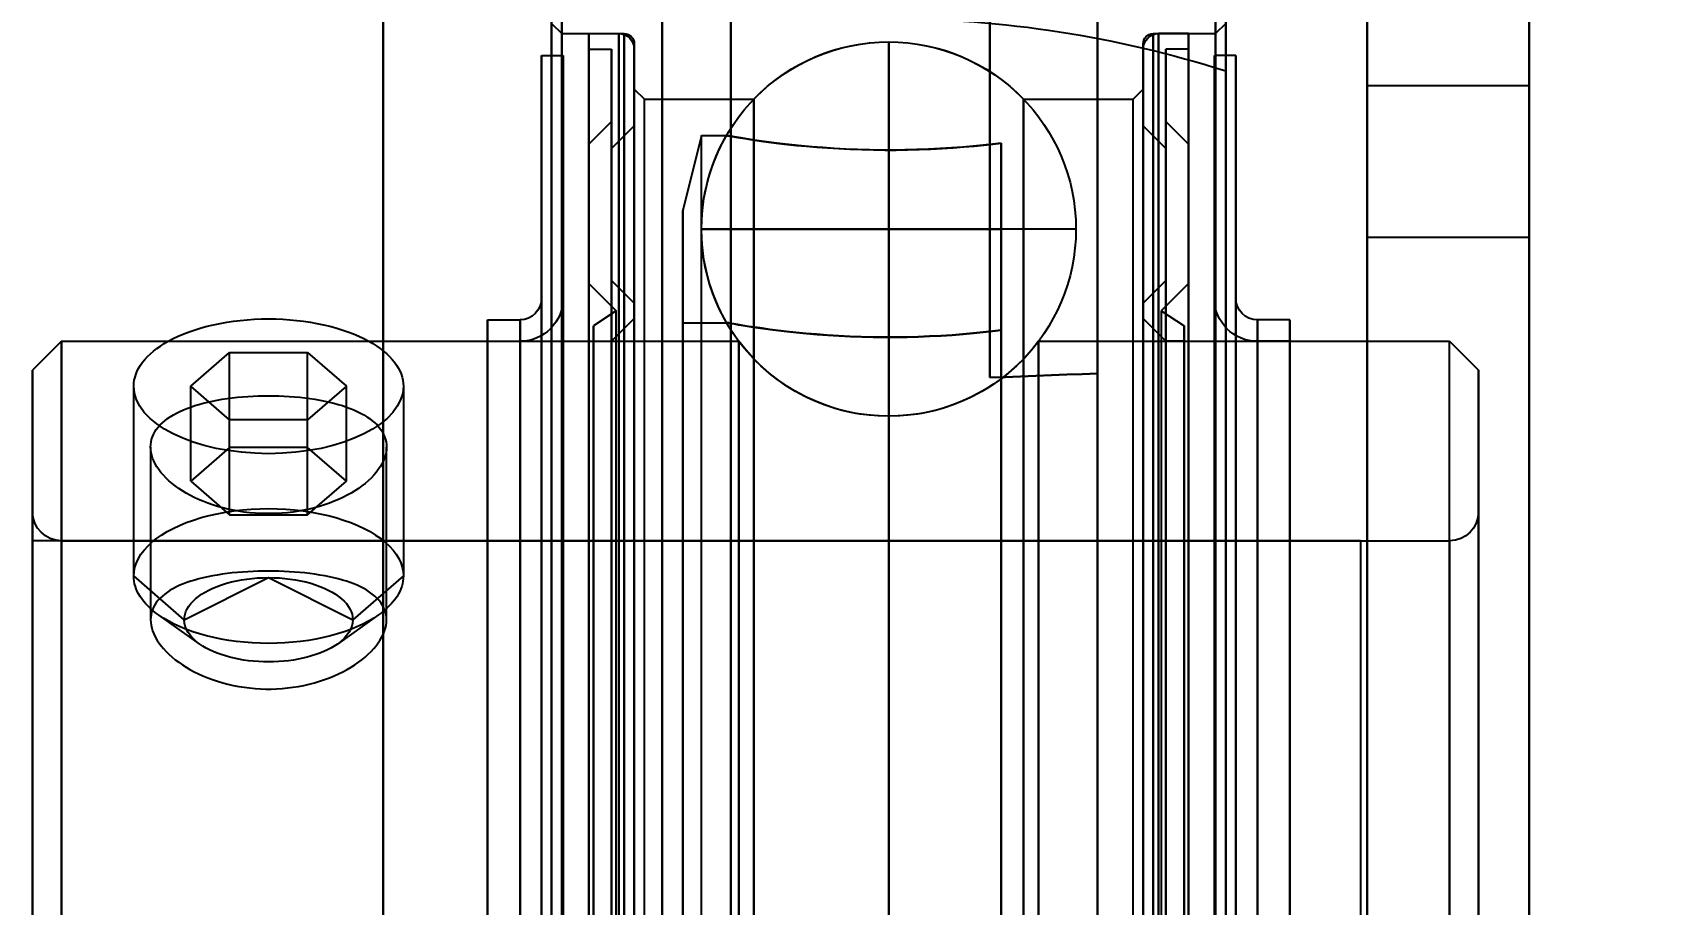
# Model space of a CAD drawing. Header units: millimetres. Extents: x -5505 to 394412, y -8522 to 584759.
# Drawn here: x 31457.89 to 31506.3, y -2891 to -2865.13 of the extents above; entities that cross this region are included whole.
import ezdxf

# ---------------------------------------------------------------- set-up
doc = ezdxf.new("R2010")
doc.units = ezdxf.units.MM
doc.linetypes.add('CEN', pattern=[62, 60, -1, 0, -1])
doc.layers.add('MAIN-1', color=7, linetype='Continuous')
doc.layers.add('지시선', color=1, linetype='CEN', lineweight=20)
doc.styles.get("Standard").update_dxf_attribs({"font": 'arial.ttf'})
doc.dimstyles.new('COAD', dxfattribs={"dimtxt": 100, "dimasz": 100, "dimexe": 1.25, "dimexo": 0.625, "dimtad": 1, "dimtxsty": 'Standard', "dimcen": 0, "dimclrd": 161, "dimclre": 161, "dimclrt": 6, "dimadec": 0, "dimazin": 0, "dimtfac": 1, "dimtmove": 0, "dimatfit": 3, "dimfxl": 0, "dimlwd": 5, "dimarcsym": 0})
doc.dimstyles.new('양쪽화살표지름', dxfattribs={"dimtxt": 3.5, "dimasz": 3.5, "dimexe": 2, "dimexo": 1.5, "dimgap": 0.8, "dimtad": 1, "dimdsep": 46, "dimtxsty": 'Standard', "dimcen": 0, "dimclrd": 1, "dimclre": 1, "dimclrt": 2, "dimazin": 2, "dimtfac": 1, "dimtmove": 0, "dimatfit": 1, "dimfxl": 0, "dimlwd": 25, "dimlwe": 25, "dimarcsym": 0})

# ---------------------------------------------------------------- blocks, each defined once
blk = doc.blocks.new('Shaft_Bearing_C!')
for q in [(37.6, -52.5), (77, -87.5)]:
    blk.add_line((77, -52.5), q)
blk = doc.blocks.new('Bearing_ucf207')
at = {"layer": 'MAIN-1'}
for p, q in [((0, -46), (0, 46)), ((0, 46), (0, -46)), ((0, 31), (0, 46)), ((0, 46), (0, 31)), ((4.8, 46), (4.8, 31)), ((4.8, 31), (4.8, 46)), ((12.8, -46), (12.8, 46)), ((12.8, 46), (12.8, -46)), ((34, 0), (34, 44.889)), ((34, 44.889), (34, 0)), ((16, 22.341), (16, 40.019)), ((16, 40.019), (16, 22.341)), ((34, -39.583), (34, 39.583)), ((34, 39.583), (34, -39.583)), ((4.8, 0), (4.8, 38.88)), ((9, 0), (9, 38.88)), ((9, 38.88), (9, 0)), ((12.8, 37.161), (12.8, 22.464)), ((12.8, 22.464), (12.8, 37.161)), ((16, 37.161), (16, 22.341)), ((16, 22.341), (16, 37.161)), ((23.68, 0), (23.68, 36)), ((23.68, 36), (23.68, 2.392)), ((25.72, 0), (25.72, 36)), ((25.72, 36), (25.72, 2.392)), ((23.68, 35.695), (23.68, 2.392)), ((23.68, 3.499), (23.68, 35.695)), ((25.72, 35.367), (25.72, 2.392)), ((25.72, 3.467), (25.72, 35.367)), ((9, 35.339), (9, 31.443)), ((9, 31.443), (9, 35.339)), ((9.3, 0), (9.3, 34.669)), ((9.3, 34.669), (9.3, 0)), ((28.7, 0), (28.7, 34.669)), ((28.7, 34.669), (28.7, 0)), ((29, 34.583), (29, -34.583)), ((9, 0), (9, 34.369)), ((9, 34.369), (9, 0)), ((29, -34.369), (29, 34.369)), ((29, 0), (29, 34.369)), ((29, 34.369), (29, 0)), ((9, 0), (9, 32.85)), ((9, 32.85), (9.3, 32.55)), ((9.3, 0), (9.3, 32.55)), ((11.15, 32.55), (9.3, 32.55)), ((10.102, 0), (10.102, 32.55)), ((10.102, 32.55), (10.102, 0)), ((10.102, 32.55), (10.993, 32.55)), ((10.993, 0), (10.993, 32.55)), ((10.993, 32.55), (10.993, 0)), ((11.15, 32.55), (11.15, 0)), ((11.15, 0), (11.15, 32.55)), ((26.85, 0), (26.85, 32.55)), ((26.85, 32.55), (26.85, 0)), ((28.7, 32.55), (26.85, 32.55)), ((27.007, 32.55), (27.007, 0)), ((27.007, 0), (27.007, 32.55)), ((27.897, 32.55), (27.007, 32.55)), ((27.897, 0), (27.897, 32.55)), ((27.897, 32.55), (27.897, 0)), ((29, 32.85), (28.7, 32.55)), ((28.7, 0), (28.7, 32.55)), ((29, 0), (29, 32.85)), ((10.102, 32.093), (10.102, 0)), ((10.102, 32.093), (10.776, 32.093)), ((10.776, 0), (10.776, 32.093)), ((10.776, 32.093), (10.776, 0)), ((11.45, -32.25), (11.45, 32.25)), ((11.45, 32.25), (11.45, 0)), ((11.45, -32.094), (11.45, 32.093)), ((11.45, 32.093), (11.45, -32.094)), ((19, 32.305), (19, -32.305)), ((19, -32.305), (19, 32.305)), ((26.55, -32.25), (26.55, 32.25)), ((26.55, 32.25), (26.55, -32.25)), ((26.55, 32.093), (26.55, -32.094)), ((26.55, -32.094), (26.55, 32.093)), ((27.224, 0), (27.224, 32.093)), ((27.224, 32.093), (27.224, 0)), ((27.897, 32.093), (27.224, 32.093)), ((27.897, 0), (27.897, 32.093)), ((8.7, 0), (8.7, 31.899)), ((8.7, 31.899), (8.7, 0)), ((8.7, 31.899), (9.338, 31.899)), ((9.338, 0), (9.338, 31.899)), ((9.338, 31.899), (9.338, 0)), ((28.662, 0), (28.662, 31.899)), ((28.662, 31.899), (28.662, 0)), ((29.3, 31.899), (28.662, 31.899)), ((29.3, 0), (29.3, 31.899)), ((29.3, 31.899), (29.3, 0)), ((0, 26.5), (0, 31)), ((0, 26.5), (0, 31)), ((0, 31), (4.8, 31)), ((0, 31), (4.8, 31)), ((4.8, 31), (4.8, 26.5)), ((4.8, 26.5), (4.8, 31)), ((9, 31.443), (9, -31.443)), ((9, -31.443), (9, 31.443)), ((11.45, 0), (11.45, 30.9)), ((11.45, 30.9), (11.75, 30.6)), ((11.75, 0), (11.75, 30.6)), ((14.996, 30.6), (11.75, 30.6)), ((14.996, 30.6), (14.996, 0)), ((14.996, 0), (14.996, 30.6)), ((23.004, 30.6), (23.004, 0)), ((23.004, 0), (23.004, 30.6)), ((26.25, 30.6), (23.004, 30.6)), ((26.55, 30.9), (26.25, 30.6)), ((26.25, 0), (26.25, 30.6)), ((26.55, 0), (26.55, 30.9)), ((10.776, 29.946), (10.102, 29.272)), ((10.776, 29.946), (10.776, 0)), ((11.45, 29.811), (10.776, 29.137)), ((11.45, 29.811), (11.45, 0)), ((26.55, 0), (26.55, 29.811)), ((26.55, 29.811), (27.224, 29.137)), ((27.224, 0), (27.224, 29.946)), ((27.224, 29.946), (27.897, 29.272)), ((10.102, 0), (10.102, 29.272)), ((10.102, 29.272), (10.102, 0)), ((10.776, 0), (10.776, 29.137)), ((10.776, 29.137), (10.776, 0)), ((15.667, 29.303), (15.667, 26.75)), ((15.667, 29.303), (15.921, 29.272)), ((15.913, 29.273), (15.667, 29.303)), ((15.667, 26.75), (15.667, 29.303)), ((15.667, 3.638), (15.667, 29.303)), ((15.667, 29.303), (15.667, 3.638)), ((16.181, 29.243), (15.913, 29.273)), ((15.921, 29.272), (16.196, 29.242)), ((16.467, 29.215), (16.181, 29.243)), ((16.196, 29.242), (16.491, 29.213)), ((16.77, 29.188), (16.467, 29.215)), ((16.491, 29.213), (16.804, 29.185)), ((17.087, 29.163), (16.77, 29.188)), ((16.804, 29.185), (17.132, 29.16)), ((17.415, 29.142), (17.087, 29.163)), ((17.132, 29.16), (17.47, 29.139)), ((17.751, 29.124), (17.415, 29.142)), ((17.47, 29.139), (17.818, 29.121)), ((18.093, 29.11), (17.751, 29.124)), ((17.818, 29.121), (18.17, 29.108)), ((18.437, 29.101), (18.093, 29.11)), ((18.17, 29.108), (18.522, 29.099)), ((18.778, 29.096), (18.437, 29.101)), ((18.522, 29.099), (18.872, 29.095)), ((19.115, 29.095), (18.778, 29.096)), ((18.872, 29.095), (19.218, 29.096)), ((19.455, 29.099), (19.115, 29.095)), ((19.218, 29.096), (19.569, 29.101)), ((19.798, 29.107), (19.455, 29.099)), ((19.569, 29.101), (19.922, 29.111)), ((20.141, 29.119), (19.798, 29.107)), ((19.922, 29.111), (20.273, 29.125)), ((20.48, 29.136), (20.141, 29.119)), ((20.273, 29.125), (20.619, 29.144)), ((20.811, 29.156), (20.48, 29.136)), ((20.619, 29.144), (20.955, 29.166)), ((21.132, 29.18), (20.811, 29.156)), ((20.955, 29.166), (21.279, 29.192)), ((21.439, 29.206), (21.132, 29.18)), ((21.279, 29.192), (21.587, 29.22)), ((21.731, 29.234), (21.439, 29.206)), ((21.587, 29.22), (21.878, 29.25)), ((22.004, 29.264), (21.731, 29.234)), ((21.878, 29.25), (22.148, 29.28)), ((22.258, 29.293), (22.004, 29.264)), ((22.148, 29.28), (22.395, 29.31)), ((22.491, 29.323), (22.258, 29.293)), ((22.395, 29.31), (22.627, 29.341)), ((22.711, 29.352), (22.491, 29.323)), ((22.627, 29.341), (22.844, 29.371)), ((22.916, 29.382), (22.711, 29.352)), ((22.844, 29.371), (23.043, 29.4)), ((23.103, 29.41), (22.916, 29.382)), ((23.043, 29.4), (23.221, 29.428)), ((23.27, 29.436), (23.103, 29.41)), ((23.221, 29.428), (23.378, 29.453)), ((23.417, 29.46), (23.27, 29.436)), ((23.378, 29.453), (23.511, 29.475)), ((23.54, 29.48), (23.417, 29.46)), ((23.511, 29.475), (23.62, 29.494)), ((23.641, 29.497), (23.54, 29.48)), ((23.62, 29.494), (23.703, 29.508)), ((23.718, 29.511), (23.641, 29.497)), ((23.703, 29.508), (23.762, 29.519)), ((23.772, 29.52), (23.718, 29.511)), ((23.762, 29.519), (23.797, 29.525)), ((23.802, 29.526), (23.772, 29.52)), ((23.797, 29.525), (23.811, 29.527)), ((23.811, 29.527), (23.802, 29.526)), ((24.555, 29.528), (23.811, 29.528)), ((24.555, 0), (24.555, 29.528)), ((24.555, 29.528), (25.11, 27.305)), ((27.224, 0), (27.224, 29.137)), ((27.224, 29.137), (27.224, 0)), ((27.897, 0), (27.897, 29.272)), ((25.11, 0), (25.11, 27.305)), ((25.11, 27.305), (25.11, 0.811)), ((13.445, 26.75), (19, 26.75)), ((15.667, 26.75), (19, 26.75)), ((19, 26.75), (15.667, 26.75)), ((15.667, 23.748), (15.667, 26.75)), ((15.667, 26.75), (15.667, 23.748)), ((19, 26.75), (24.555, 26.75)), ((24.555, 26.75), (19, 26.75)), ((0, 26.5), (0, -26.5)), ((0, -26.5), (0, 26.5)), ((0, 26.5), (4.8, 26.5)), ((0, 26.5), (4.8, 26.5)), ((4.8, 26.5), (4.8, -26.5)), ((4.8, -26.5), (4.8, 26.5)), ((10.776, 25.224), (10.776, 0)), ((10.776, 25.224), (11.45, 24.55)), ((27.224, 25.224), (26.55, 24.55)), ((27.224, 0), (27.224, 25.224)), ((8.7, 24.696), (8.7, -24.696)), ((8.7, 0), (8.7, 24.696)), ((9.338, -24.696), (9.338, 24.696)), ((9.338, 24.696), (9.338, -24.696)), ((10.102, 25.13), (10.911, 24.322)), ((10.102, 25.13), (10.102, 0)), ((27.897, 25.13), (27.089, 24.322)), ((27.897, 0), (27.897, 25.13)), ((28.662, 24.696), (28.662, -24.696)), ((28.662, -24.696), (28.662, 24.696)), ((29.3, -24.696), (29.3, 24.696)), ((29.3, 24.696), (29.3, 0)), ((10.911, 24.322), (10.237, 23.876)), ((10.911, 24.322), (10.911, 0)), ((11.45, 0), (11.45, 24.55)), ((11.45, 24.55), (11.45, 0)), ((26.55, 0), (26.55, 24.55)), ((27.089, 0), (27.089, 24.322)), ((27.089, 24.322), (27.763, 23.876)), ((7.1, 0), (7.1, 24.058)), ((7.1, 24.058), (7.1, 0)), ((7.1, 24.058), (8.062, 24.058)), ((8.062, 0), (8.062, 24.058)), ((8.062, 24.058), (8.062, 0)), ((10.237, 0), (10.237, 23.876)), ((10.237, 23.876), (10.237, 0)), ((11.45, 24.094), (10.776, 23.42)), ((11.45, 24.094), (11.45, 0)), ((15.667, 23.748), (15.667, 3.276)), ((15.667, 23.748), (15.922, 23.717)), ((15.921, 23.717), (15.667, 23.748)), ((15.667, 3.276), (15.667, 23.748)), ((22.271, 23.74), (22.011, 23.709)), ((22.03, 23.712), (22.289, 23.742)), ((22.511, 23.77), (22.271, 23.74)), ((22.289, 23.742), (22.529, 23.773)), ((22.739, 23.801), (22.511, 23.77)), ((22.529, 23.773), (22.757, 23.804)), ((22.951, 23.832), (22.739, 23.801)), ((22.757, 23.804), (22.968, 23.834)), ((23.144, 23.861), (22.951, 23.832)), ((22.968, 23.834), (23.16, 23.863)), ((23.316, 23.888), (23.144, 23.861)), ((23.16, 23.863), (23.331, 23.89)), ((23.464, 23.912), (23.316, 23.888)), ((23.331, 23.89), (23.477, 23.915)), ((23.587, 23.933), (23.464, 23.912)), ((23.477, 23.915), (23.598, 23.935)), ((23.683, 23.95), (23.587, 23.933)), ((23.598, 23.935), (23.692, 23.951)), ((23.753, 23.962), (23.683, 23.95)), ((23.692, 23.951), (23.758, 23.963)), ((23.795, 23.97), (23.753, 23.962)), ((23.758, 23.963), (23.798, 23.97)), ((23.811, 23.972), (23.795, 23.97)), ((23.798, 23.97), (23.811, 23.972)), ((23.811, 23.972), (23.811, 23.972)), ((23.811, 23.972), (23.811, 23.972)), ((23.811, 23.972), (23.811, 23.972)), ((23.811, 23.972), (23.811, 23.972)), ((23.811, 23.972), (23.811, 23.972)), ((23.811, 23.972), (23.811, 23.972)), ((25.11, 23.972), (23.811, 23.972)), ((25.11, 0), (25.11, 23.972)), ((26.55, 0), (26.55, 24.094)), ((26.55, 24.094), (27.224, 23.42)), ((27.763, 0), (27.763, 23.876)), ((27.763, 23.876), (27.763, 0)), ((29.938, 0), (29.938, 24.058)), ((29.938, 24.058), (29.938, 0)), ((30.9, 24.058), (29.938, 24.058)), ((30.9, 0), (30.9, 24.058)), ((30.9, 24.058), (30.9, 0)), ((2.358, 23.42), (1.5, 22.562)), ((2.358, 0), (2.358, 23.42)), ((14.554, 23.42), (2.358, 23.42)), ((7.1, 23.42), (7.1, 0)), ((7.1, 23.42), (8.062, 23.42)), ((8.062, 0), (8.062, 23.42)), ((8.062, 23.42), (8.062, 0)), ((10.237, 23.42), (10.237, 0)), ((10.237, 23.42), (10.776, 23.42)), ((10.776, 23.42), (10.776, 0)), ((14.554, 0), (14.554, 23.42)), ((14.554, 23.42), (14.554, 0)), ((16.195, 23.687), (15.921, 23.717)), ((15.922, 23.717), (16.197, 23.687)), ((16.487, 23.658), (16.195, 23.687)), ((16.197, 23.687), (16.49, 23.658)), ((16.793, 23.631), (16.487, 23.658)), ((16.49, 23.658), (16.798, 23.631)), ((17.113, 23.606), (16.793, 23.631)), ((16.798, 23.631), (17.118, 23.606)), ((17.441, 23.585), (17.113, 23.606)), ((17.118, 23.606), (17.449, 23.585)), ((17.777, 23.568), (17.441, 23.585)), ((17.449, 23.585), (17.786, 23.567)), ((18.116, 23.555), (17.777, 23.568)), ((17.786, 23.567), (18.126, 23.554)), ((18.456, 23.545), (18.116, 23.555)), ((18.126, 23.554), (18.467, 23.545)), ((18.792, 23.541), (18.456, 23.545)), ((18.467, 23.545), (18.804, 23.541)), ((19.123, 23.54), (18.792, 23.541)), ((18.804, 23.541), (19.136, 23.54)), ((19.458, 23.544), (19.123, 23.54)), ((19.136, 23.54), (19.473, 23.544)), ((19.797, 23.552), (19.458, 23.544)), ((19.473, 23.544), (19.813, 23.552)), ((20.137, 23.564), (19.797, 23.552)), ((19.813, 23.552), (20.154, 23.565)), ((20.474, 23.581), (20.137, 23.564)), ((20.154, 23.565), (20.492, 23.582)), ((20.805, 23.601), (20.474, 23.581)), ((20.492, 23.582), (20.824, 23.602)), ((21.127, 23.624), (20.805, 23.601)), ((20.824, 23.602), (21.146, 23.626)), ((21.437, 23.651), (21.127, 23.624)), ((21.146, 23.626), (21.456, 23.653)), ((21.733, 23.679), (21.437, 23.651)), ((21.456, 23.653), (21.752, 23.681)), ((22.011, 23.709), (21.733, 23.679)), ((21.752, 23.681), (22.03, 23.712)), ((23.446, 23.42), (23.446, 0)), ((23.446, 0), (23.446, 23.42)), ((34, 23.42), (23.446, 23.42)), ((27.224, 0), (27.224, 23.42)), ((27.224, 23.42), (27.224, 0)), ((27.763, 23.42), (27.224, 23.42)), ((27.763, 0), (27.763, 23.42)), ((29.938, 23.42), (29.938, 0)), ((29.938, 0), (29.938, 23.42)), ((30.9, 23.42), (29.938, 23.42)), ((30.9, 0), (30.9, 23.42)), ((43.542, 23.42), (34, 23.42)), ((43.542, 0), (43.542, 23.42)), ((43.542, 23.42), (43.542, 0)), ((43.542, 23.42), (44.4, 22.562)), ((36.245, 23.084), (35.091, 22.084)), ((38.555, 23.084), (36.245, 23.084)), ((36.245, 20.269), (36.245, 23.084)), ((39.709, 22.084), (38.555, 23.084)), ((38.555, 20.269), (38.555, 23.084)), ((1.5, 0), (1.5, 22.562)), ((1.5, 22.562), (1.5, 0)), ((12.8, 22.464), (12.8, 0)), ((12.8, 22.464), (13.258, 22.446)), ((13.258, 22.446), (12.8, 22.464)), ((12.8, 0), (12.8, 22.464)), ((13.258, 22.446), (13.716, 22.429)), ((13.716, 22.429), (13.258, 22.446)), ((13.716, 22.429), (14.173, 22.411)), ((14.173, 22.411), (13.716, 22.429)), ((14.173, 22.411), (14.63, 22.394)), ((14.63, 22.394), (14.173, 22.411)), ((14.63, 22.394), (15.087, 22.376)), ((15.087, 22.376), (14.63, 22.394)), ((15.087, 22.376), (15.544, 22.358)), ((15.544, 22.358), (15.087, 22.376)), ((15.544, 22.358), (16, 22.341)), ((16, 22.341), (15.544, 22.358)), ((44.4, 0), (44.4, 22.562)), ((44.4, 22.562), (44.4, 0)), ((33.4, 22.084), (33.4, 16.454)), ((35.091, 22.084), (36.245, 21.084)), ((35.091, 19.269), (35.091, 22.084)), ((36.94, 21.793), (36.784, 21.784)), ((37.094, 21.8), (36.94, 21.793)), ((37.248, 21.803), (37.094, 21.8)), ((37.4, 21.805), (37.248, 21.803)), ((37.552, 21.803), (37.4, 21.805)), ((37.706, 21.8), (37.552, 21.803)), ((37.86, 21.793), (37.706, 21.8)), ((38.016, 21.784), (37.86, 21.793)), ((38.555, 21.084), (39.709, 22.084)), ((39.709, 19.269), (39.709, 22.084)), ((41.4, 16.454), (41.4, 22.084)), ((34.769, 21.338), (34.67, 21.288)), ((34.872, 21.384), (34.769, 21.338)), ((34.979, 21.428), (34.872, 21.384)), ((35.092, 21.469), (34.979, 21.428)), ((35.21, 21.509), (35.092, 21.469)), ((35.334, 21.547), (35.21, 21.509)), ((35.463, 21.582), (35.334, 21.547)), ((35.597, 21.615), (35.463, 21.582)), ((35.735, 21.646), (35.597, 21.615)), ((35.877, 21.674), (35.735, 21.646)), ((36.023, 21.699), (35.877, 21.674)), ((36.171, 21.721), (36.023, 21.699)), ((36.322, 21.741), (36.171, 21.721)), ((36.475, 21.758), (36.322, 21.741)), ((36.629, 21.773), (36.475, 21.758)), ((36.784, 21.784), (36.629, 21.773)), ((38.171, 21.773), (38.016, 21.784)), ((38.325, 21.758), (38.171, 21.773)), ((38.478, 21.741), (38.325, 21.758)), ((38.629, 21.721), (38.478, 21.741)), ((38.777, 21.699), (38.629, 21.721)), ((38.923, 21.674), (38.777, 21.699)), ((39.065, 21.646), (38.923, 21.674)), ((39.203, 21.615), (39.065, 21.646)), ((39.337, 21.582), (39.203, 21.615)), ((39.466, 21.547), (39.337, 21.582)), ((39.59, 21.509), (39.466, 21.547)), ((39.708, 21.469), (39.59, 21.509)), ((39.821, 21.428), (39.708, 21.469)), ((39.928, 21.384), (39.821, 21.428)), ((40.031, 21.338), (39.928, 21.384)), ((40.13, 21.288), (40.031, 21.338)), ((19, -21.195), (19, 21.195)), ((19, 21.195), (19, -21.195)), ((34.123, 20.869), (34.07, 20.8)), ((34.182, 20.936), (34.123, 20.869)), ((34.249, 21.001), (34.182, 20.936)), ((34.321, 21.063), (34.249, 21.001)), ((34.4, 21.124), (34.321, 21.063)), ((34.485, 21.181), (34.4, 21.124)), ((34.575, 21.236), (34.485, 21.181)), ((34.67, 21.288), (34.575, 21.236)), ((36.245, 21.084), (38.555, 21.084)), ((36.245, 18.269), (36.245, 21.084)), ((38.555, 18.269), (38.555, 21.084)), ((40.225, 21.236), (40.13, 21.288)), ((40.315, 21.181), (40.225, 21.236)), ((40.4, 21.124), (40.315, 21.181)), ((40.479, 21.063), (40.4, 21.124)), ((40.551, 21.001), (40.479, 21.063)), ((40.618, 20.936), (40.551, 21.001)), ((40.677, 20.869), (40.618, 20.936)), ((40.73, 20.8), (40.677, 20.869)), ((33.903, 20.358), (33.9, 20.282)), ((33.913, 20.433), (33.903, 20.358)), ((33.93, 20.509), (33.913, 20.433)), ((33.955, 20.583), (33.93, 20.509)), ((33.986, 20.657), (33.955, 20.583)), ((34.024, 20.729), (33.986, 20.657)), ((34.07, 20.8), (34.024, 20.729)), ((40.776, 20.729), (40.73, 20.8)), ((40.814, 20.657), (40.776, 20.729)), ((40.845, 20.583), (40.814, 20.657)), ((40.87, 20.509), (40.845, 20.583)), ((40.887, 20.433), (40.87, 20.509)), ((40.897, 20.358), (40.887, 20.433)), ((40.9, 20.282), (40.897, 20.358)), ((33.9, 20.282), (33.904, 20.202)), ((33.9, 15.155), (33.9, 20.282)), ((33.904, 20.202), (33.915, 20.121)), ((33.915, 20.121), (33.933, 20.037)), ((33.933, 20.037), (33.96, 19.953)), ((33.96, 19.953), (33.994, 19.868)), ((33.994, 19.868), (34.036, 19.782)), ((35.091, 19.269), (36.245, 20.269)), ((36.245, 20.269), (38.555, 20.269)), ((38.555, 20.269), (39.709, 19.269)), ((40.764, 19.782), (40.806, 19.868)), ((40.806, 19.868), (40.84, 19.953)), ((40.84, 19.953), (40.867, 20.037)), ((40.867, 20.037), (40.885, 20.121)), ((40.885, 20.121), (40.896, 20.202)), ((40.896, 20.202), (40.9, 20.282)), ((40.9, 20.282), (40.9, 15.155)), ((34.036, 19.782), (34.086, 19.696)), ((34.086, 19.696), (34.143, 19.611)), ((34.143, 19.611), (34.208, 19.526)), ((34.208, 19.526), (34.28, 19.442)), ((34.28, 19.442), (34.359, 19.36)), ((40.441, 19.36), (40.52, 19.442)), ((40.52, 19.442), (40.592, 19.526)), ((40.592, 19.526), (40.657, 19.611)), ((40.657, 19.611), (40.714, 19.696)), ((40.714, 19.696), (40.764, 19.782)), ((34.359, 19.36), (34.445, 19.279)), ((34.445, 19.279), (34.537, 19.201)), ((34.537, 19.201), (34.634, 19.125)), ((34.634, 19.125), (34.736, 19.052)), ((34.736, 19.052), (34.843, 18.982)), ((34.843, 18.982), (34.953, 18.915)), ((34.953, 18.915), (35.069, 18.85)), ((36.245, 18.269), (35.091, 19.269)), ((39.709, 19.269), (38.555, 18.269)), ((39.731, 18.85), (39.847, 18.915)), ((39.847, 18.915), (39.957, 18.982)), ((39.957, 18.982), (40.064, 19.052)), ((40.064, 19.052), (40.166, 19.125)), ((40.166, 19.125), (40.263, 19.201)), ((40.263, 19.201), (40.355, 19.279)), ((40.355, 19.279), (40.441, 19.36)), ((35.069, 18.85), (35.192, 18.788)), ((35.192, 18.788), (35.321, 18.728)), ((35.321, 18.728), (35.455, 18.67)), ((35.455, 18.67), (35.595, 18.616)), ((35.595, 18.616), (35.739, 18.566)), ((35.739, 18.566), (35.888, 18.519)), ((35.888, 18.519), (36.04, 18.477)), ((36.04, 18.477), (36.196, 18.438)), ((36.196, 18.438), (36.354, 18.405)), ((36.354, 18.405), (36.514, 18.376)), ((38.286, 18.376), (38.446, 18.405)), ((38.446, 18.405), (38.604, 18.438)), ((38.604, 18.438), (38.76, 18.477)), ((38.76, 18.477), (38.912, 18.519)), ((38.912, 18.519), (39.061, 18.566)), ((39.061, 18.566), (39.205, 18.616)), ((39.205, 18.616), (39.345, 18.67)), ((39.345, 18.67), (39.479, 18.728)), ((39.479, 18.728), (39.608, 18.788)), ((39.608, 18.788), (39.731, 18.85)), ((1.5, -18.358), (1.5, 18.358)), ((1.5, 18.358), (1.5, -18.358)), ((38.555, 18.269), (36.245, 18.269)), ((36.514, 18.376), (36.676, 18.352)), ((36.676, 18.352), (36.838, 18.333)), ((36.838, 18.333), (37, 18.319)), ((37, 18.319), (37.161, 18.31)), ((37.161, 18.31), (37.321, 18.305)), ((37.321, 18.305), (37.479, 18.305)), ((37.479, 18.305), (37.639, 18.31)), ((37.639, 18.31), (37.8, 18.319)), ((37.8, 18.319), (37.962, 18.333)), ((37.962, 18.333), (38.124, 18.352)), ((38.124, 18.352), (38.286, 18.376)), ((44.4, 18.358), (44.4, -18.358)), ((44.4, -18.358), (44.4, 18.358)), ((2.358, 0), (2.358, 17.5)), ((2.358, 17.5), (2.358, 0)), ((43.542, 17.5), (2.358, 17.5)), ((43.542, 0), (43.542, 17.5)), ((43.542, 0), (43.542, 17.5)), ((35.735, 16.458), (35.877, 16.483)), ((35.877, 16.483), (36.022, 16.506)), ((36.022, 16.506), (36.171, 16.526)), ((36.171, 16.526), (36.322, 16.543)), ((36.322, 16.543), (36.474, 16.559)), ((36.474, 16.559), (36.629, 16.571)), ((36.629, 16.571), (36.784, 16.581)), ((36.784, 16.581), (36.939, 16.589)), ((36.939, 16.589), (37.094, 16.595)), ((37.094, 16.595), (37.248, 16.598)), ((37.248, 16.598), (37.4, 16.599)), ((37.4, 16.599), (37.552, 16.598)), ((37.552, 16.598), (37.706, 16.595)), ((37.706, 16.595), (37.861, 16.589)), ((37.861, 16.589), (38.016, 16.581)), ((38.016, 16.581), (38.171, 16.571)), ((38.171, 16.571), (38.326, 16.559)), ((38.326, 16.559), (38.478, 16.543)), ((38.478, 16.543), (38.629, 16.526)), ((38.629, 16.526), (38.778, 16.506)), ((38.778, 16.506), (38.923, 16.483)), ((38.923, 16.483), (39.065, 16.458)), ((33.4, 16.454), (34.9, 15.155)), ((34.401, 15.977), (34.485, 16.031)), ((34.485, 16.031), (34.575, 16.083)), ((34.575, 16.083), (34.67, 16.131)), ((34.67, 16.131), (34.769, 16.177)), ((34.769, 16.177), (34.872, 16.22)), ((34.872, 16.22), (34.979, 16.26)), ((37.4, 16.405), (34.9, 15.155)), ((34.979, 16.26), (35.092, 16.299)), ((35.092, 16.299), (35.21, 16.335)), ((35.21, 16.335), (35.334, 16.369)), ((35.334, 16.369), (35.463, 16.401)), ((35.463, 16.401), (35.596, 16.431)), ((35.596, 16.431), (35.735, 16.458)), ((39.9, 15.155), (37.4, 16.405)), ((39.065, 16.458), (39.204, 16.431)), ((39.204, 16.431), (39.337, 16.401)), ((39.337, 16.401), (39.466, 16.369)), ((39.466, 16.369), (39.59, 16.335)), ((39.59, 16.335), (39.708, 16.299)), ((39.708, 16.299), (39.821, 16.26)), ((39.821, 16.26), (39.928, 16.22)), ((39.9, 15.155), (41.4, 16.454)), ((39.928, 16.22), (40.031, 16.177)), ((40.031, 16.177), (40.13, 16.131)), ((40.13, 16.131), (40.225, 16.083)), ((40.225, 16.083), (40.315, 16.031)), ((40.315, 16.031), (40.399, 15.977)), ((33.955, 15.454), (33.986, 15.526)), ((33.986, 15.526), (34.025, 15.597)), ((34.025, 15.597), (34.07, 15.666)), ((34.07, 15.666), (34.123, 15.733)), ((34.123, 15.733), (34.183, 15.797)), ((34.183, 15.797), (34.249, 15.86)), ((34.249, 15.86), (34.322, 15.919)), ((34.322, 15.919), (34.401, 15.977)), ((40.399, 15.977), (40.478, 15.919)), ((40.478, 15.919), (40.551, 15.86)), ((40.551, 15.86), (40.617, 15.797)), ((40.617, 15.797), (40.677, 15.733)), ((40.677, 15.733), (40.73, 15.666)), ((40.73, 15.666), (40.775, 15.597)), ((40.775, 15.597), (40.814, 15.526)), ((40.814, 15.526), (40.845, 15.454)), ((33.9, 15.155), (33.903, 15.231)), ((33.904, 15.075), (33.9, 15.155)), ((33.903, 15.231), (33.913, 15.306)), ((33.915, 14.993), (33.904, 15.075)), ((33.913, 15.306), (33.931, 15.381)), ((33.931, 15.381), (33.955, 15.454)), ((34.134, 15.3), (35.359, 14.434)), ((39.441, 14.434), (40.666, 15.3)), ((40.845, 15.454), (40.869, 15.381)), ((40.869, 15.381), (40.887, 15.306)), ((40.896, 15.075), (40.885, 14.993)), ((40.887, 15.306), (40.897, 15.231)), ((40.9, 15.155), (40.896, 15.075)), ((40.897, 15.231), (40.9, 15.155)), ((33.933, 14.909), (33.915, 14.993)), ((33.96, 14.823), (33.933, 14.909)), ((33.994, 14.736), (33.96, 14.823)), ((34.036, 14.649), (33.994, 14.736)), ((34.086, 14.561), (34.036, 14.649)), ((34.144, 14.473), (34.086, 14.561)), ((40.714, 14.561), (40.656, 14.473)), ((40.764, 14.649), (40.714, 14.561)), ((40.806, 14.736), (40.764, 14.649)), ((40.84, 14.823), (40.806, 14.736)), ((40.867, 14.909), (40.84, 14.823)), ((40.885, 14.993), (40.867, 14.909)), ((34.209, 14.386), (34.144, 14.473)), ((34.281, 14.299), (34.209, 14.386)), ((34.36, 14.214), (34.281, 14.299)), ((34.445, 14.13), (34.36, 14.214)), ((34.537, 14.048), (34.445, 14.13)), ((34.634, 13.969), (34.537, 14.048)), ((40.263, 14.048), (40.166, 13.969)), ((40.355, 14.13), (40.263, 14.048)), ((40.44, 14.214), (40.355, 14.13)), ((40.519, 14.299), (40.44, 14.214)), ((40.591, 14.386), (40.519, 14.299)), ((40.656, 14.473), (40.591, 14.386)), ((34.736, 13.892), (34.634, 13.969)), ((34.843, 13.819), (34.736, 13.892)), ((34.953, 13.748), (34.843, 13.819)), ((35.069, 13.68), (34.953, 13.748)), ((35.192, 13.614), (35.069, 13.68)), ((35.32, 13.55), (35.192, 13.614)), ((39.608, 13.614), (39.48, 13.55)), ((39.731, 13.68), (39.608, 13.614)), ((39.847, 13.748), (39.731, 13.68)), ((39.957, 13.819), (39.847, 13.748)), ((40.064, 13.892), (39.957, 13.819)), ((40.166, 13.969), (40.064, 13.892)), ((35.455, 13.49), (35.32, 13.55)), ((35.594, 13.432), (35.455, 13.49)), ((35.739, 13.378), (35.594, 13.432)), ((35.887, 13.329), (35.739, 13.378)), ((36.04, 13.283), (35.887, 13.329)), ((36.195, 13.243), (36.04, 13.283)), ((36.353, 13.207), (36.195, 13.243)), ((36.514, 13.176), (36.353, 13.207)), ((36.675, 13.15), (36.514, 13.176)), ((36.837, 13.13), (36.675, 13.15)), ((36.999, 13.115), (36.837, 13.13)), ((37.161, 13.105), (36.999, 13.115)), ((37.321, 13.1), (37.161, 13.105)), ((37.479, 13.1), (37.321, 13.1)), ((37.639, 13.105), (37.479, 13.1)), ((37.801, 13.115), (37.639, 13.105)), ((37.963, 13.13), (37.801, 13.115)), ((38.125, 13.15), (37.963, 13.13)), ((38.286, 13.176), (38.125, 13.15)), ((38.447, 13.207), (38.286, 13.176)), ((38.605, 13.243), (38.447, 13.207)), ((38.76, 13.283), (38.605, 13.243)), ((38.913, 13.329), (38.76, 13.283)), ((39.061, 13.378), (38.913, 13.329)), ((39.206, 13.432), (39.061, 13.378)), ((39.345, 13.49), (39.206, 13.432)), ((39.48, 13.55), (39.345, 13.49))]:
    blk.add_line(p, q, dxfattribs=at)
for centre, radius, start, end in [((19, 0), 32.995, 90, 107.6427), ((19, 0), 32.995, 90, 107.6427), ((10.993, 32.093), 0.456, 0, 90), ((11.15, 32.25), 0.3, 0, 90), ((26.85, 32.25), 0.3, 90, 180), ((27.007, 32.093), 0.456, 90, 180), ((19, 26.75), 5.555, 0, 180), ((19, 26.75), 5.555, 90, 136.1264), ((19, 26.75), 5.555, 43.8736, 90), ((19, 26.75), 5.555, 0, 30), ((19, 26.75), 5.555, 180, 0), ((19, 26.75), 5.555, 330, 0), ((8.062, 24.696), 1.276, 270, 0), ((8.062, 24.696), 0.638, 270, 0), ((29.938, 24.696), 1.276, 180, 270), ((29.938, 24.696), 0.638, 180, 270), ((19, 26.75), 5.555, 216.8313, 270), ((19, 26.75), 5.555, 270, 323.1688), ((2.358, 18.358), 0.858, 180, 270), ((43.542, 18.358), 0.858, 270, 0)]:
    blk.add_arc(centre, radius, start, end, dxfattribs=at)
for centre, major_axis, start_param, end_param in [((37.4, 22.084), (4, 0), 0.731754, 2.409839), ((37.4, 22.084), (4, 0), 2.409839, 3.141593), ((37.4, 22.084), (4, 0), 0, 0.731754), ((37.4, 22.084), (4, 0), 3.141593, 6.283185), ((37.4, 16.454), (4, 0), 0, 3.141593), ((37.4, 16.454), (4, 0), 3.141593, 3.757089), ((37.4, 15.155), (2.5, 0), 0, 3.141593), ((37.4, 16.454), (4, 0), -0.615496, 0), ((37.4, 16.454), (4, 0), -2.526097, -0.615496), ((37.4, 15.155), (2.5, 0), 3.141593, 3.757089), ((37.4, 15.155), (2.5, 0), -0.615496, 0), ((37.4, 15.155), (2.5, 0), -2.526097, -0.615496)]:
    blk.add_ellipse(centre, major_axis=major_axis, ratio=0.5, start_param=start_param, end_param=end_param, dxfattribs=at)
blk = doc.blocks.new('C-1S DRUM RIGHT')
blk.add_line((112, 252.891), (112, 0))
blk.add_blockref('Shaft_Bearing_C!', (30, 189.12))
at = {"xscale": -1}
blk.add_blockref('Bearing_ucf207', (112, 119.12), dxfattribs=at)
blk = doc.blocks.new('*D274')
at = {"color": 161, "linetype": 'Continuous', "lineweight": -2, "transparency": 16777216}
for p, q in [((30896.677, -2763.925), (32385.264, -2763.925)), ((30896.677, -4016.825), (32385.264, -4016.825))]:
    blk.add_line(p, q, dxfattribs=at)
at = {"color": 161, "linetype": 'Continuous', "lineweight": 5, "transparency": 16777216}
blk.add_line((32384.014, -3916.825), (32384.014, -2863.925), dxfattribs=at)
at = {"color": 161, "transparency": 16777216}
for points in [[(32367.347, -2863.925), (32400.68, -2863.925), (32384.014, -2763.925)], [(32367.347, -3916.825), (32400.68, -3916.825), (32384.014, -4016.825)]]:
    blk.add_solid(points, dxfattribs=at)
at = {"color": 6, "transparency": 16777216, "insert": (32323.293, -3390.375), "char_height": 100, "attachment_point": 5, "rotation": 90}
blk.add_mtext('1252,9', dxfattribs=at)
blk = doc.blocks.new('지시선_sheet')
at = {"layer": '지시선', "annotation_type": 0, "has_hookline": 1, "hookline_direction": 0, "text_width": 732.551}
blk.add_leader([(-4.308, 0.176), (588.072, 2.34), (1202.179, 1064.327), (1322.179, 1064.327)], dimstyle='양쪽화살표지름', override={"dimasz": 120, "dimgap": 0.8, "dimtad": 0}, dxfattribs=at)

msp = doc.modelspace()

# ---------------------------------------------------------------- block references
for name, p in [('지시선_sheet', (31130.289, -3346.825)), ('C-1S DRUM RIGHT', (31390.289, -3016.825))]:
    msp.add_blockref(name, p)

# ---------------------------------------------------------------- dimensions: what is measured, and where the dimension line sits
dim = msp.add_linear_dim(base=(32384.014, -2763.925), p1=(30896.052, -4016.825), p2=(30896.052, -2763.925), angle=90, dimstyle='COAD')
dim.commit()
dim.dimension.update_dxf_attribs({"geometry": '*D274', "text_midpoint": (32323.293, -3390.375)})

doc.saveas('drawing.dxf')
